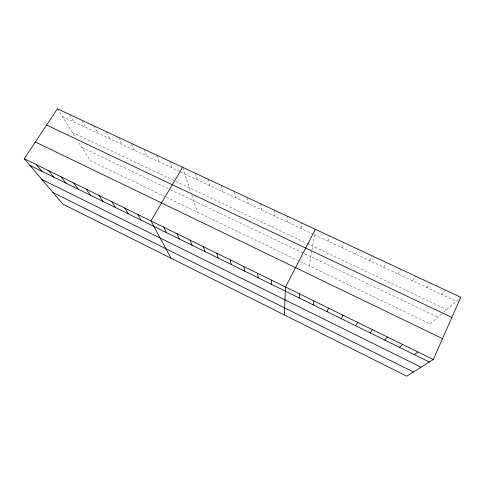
<?xml version="1.0" encoding="UTF-8"?>
<svg xmlns="http://www.w3.org/2000/svg" width="485" height="485" viewBox="0 0 485 485"><rect width="100%" height="100%" fill="white"/><g stroke="black" fill="none" stroke-linecap="round" stroke-linejoin="round"><path stroke-width="0.36" stroke-dasharray="2.42 1.82" d="M287.617 222.16L287.847 216.474M300.979 228.429L301.537 222.87M309.357 265.95L311.891 250.46M312.007 249.757L314.795 232.715M328.066 241.136L329.297 235.837M341.792 247.574L343.368 242.409M355.644 254.067L357.566 249.041M369.618 260.627L371.898 255.74M383.72 267.241L386.363 262.494M397.949 273.916L400.962 269.314M412.311 280.651L415.7 276.201M426.8 287.447L430.571 283.149M441.429 294.31L445.588 290.169M441.689 313.91L430.189 323.962L90.355 160.796L78.055 141.39M443.642 312.207L460.18 297.748M62.232 116.43L180.099 171.72M180.766 172.036L313.116 234.122M314.462 234.752L456.191 301.233M72.398 132.472L306.544 243.252M307.217 243.567L446.679 309.551M81.923 147.488L168.58 188.817M170.587 189.774L437.888 317.232M57.4 108.81L75.672 137.637M69.822 115.06L74.023 121.959M81.941 120.723L85.912 127.537M93.823 125.821L97.903 133.163M106.518 132.253L109.998 138.837M118.631 137.419L122.196 144.56M131.502 143.93L134.497 150.332M143.881 149.21L146.906 156.152M156.679 155.188L159.426 162.02M169.586 161.22L172.054 167.943M182.827 167.968L190.835 192.272M191.787 195.146L197.401 212.194M195.358 173.26L197.256 179.771M208.223 179.274L209.835 185.67M221.202 185.337L222.518 191.617M234.297 191.454L235.316 197.619M247.508 197.625L248.217 203.676M260.833 203.852L261.239 209.781M274.28 210.132L274.371 215.94"/><path stroke-width="0.73" d="M284.319 314.923L285.544 286.999L315.353 229.32M299.166 297.954L299.7 293.946M313.104 304.81L313.989 300.961M327.163 311.734L328.412 308.042M433.317 359.537L460.75 297.25L57.4 108.81L24.25 158.734L62.892 204.13L406.776 376.19L433.317 359.537L24.25 158.734M341.355 318.718L342.968 315.189M182.609 167.307L150.938 220.924L171.041 258.244M355.675 325.768L357.669 322.404M370.134 332.886L372.504 329.691M384.726 340.07L387.491 337.045M399.458 347.321L402.617 344.471M414.329 354.644L417.894 351.971M46.627 125.033L451.856 317.451M35.356 142.008L442.526 338.621M29.931 165.409L429.34 362.034M41.868 179.438L421.071 367.224M53.023 192.545L413.438 372.007M36.417 164.706L41.849 171.272M48.688 170.732L53.865 177.189M61.074 176.813L65.99 183.16M73.568 182.942L78.224 189.18M86.172 189.132L90.562 195.255M98.891 195.376L103.008 201.384M111.732 201.675L115.563 207.568M124.681 208.035L128.234 213.8M137.752 214.449L141.014 220.093M163.857 227.265L166.543 232.661M176.892 233.667L179.28 238.929M190.047 240.123L192.133 245.258M203.318 246.635L205.094 251.642M216.71 253.212L218.177 258.081M230.223 259.845L231.375 264.574M243.864 266.538L244.689 271.133M257.632 273.298L258.123 277.747M271.521 280.118L271.685 284.422"/></g></svg>
